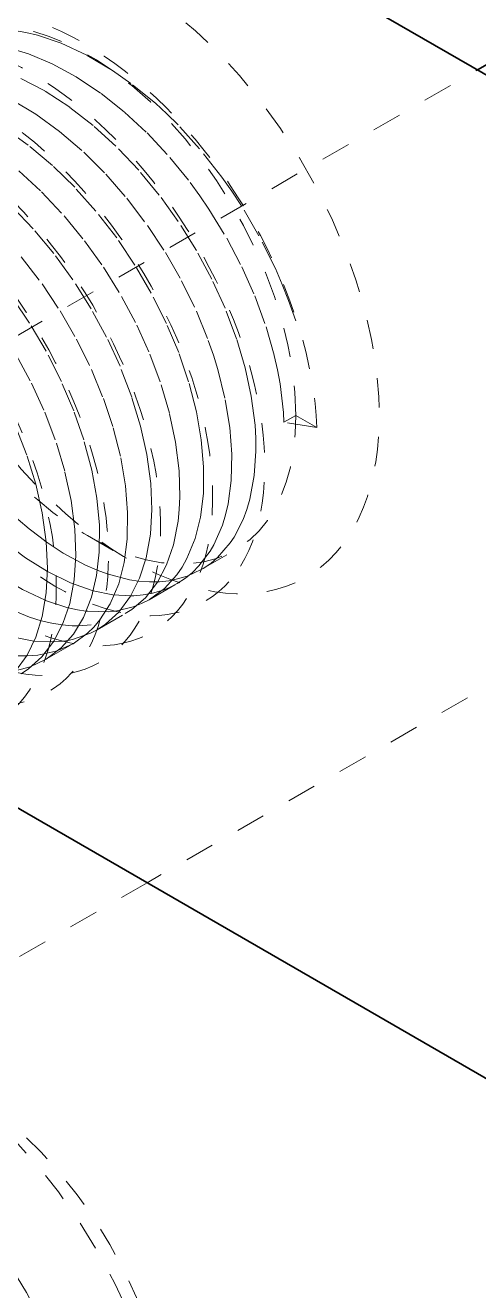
# Model space of a CAD drawing. Header units: millimetres. Extents: x -742 to 742, y -525 to 525.
# Drawn here: x 398.91 to 414.3, y 196.44 to 239.39 of the extents above; entities that cross this region are included whole.
import ezdxf

# ---------------------------------------------------------------- set-up
doc = ezdxf.new("R2010")
doc.units = ezdxf.units.MM
doc.linetypes.add('虚线', pattern=[2, 1, -1])
doc.layers.get('0').update_dxf_attribs({"lineweight": 35})
doc.layers.add('粗实线层', color=7, linetype='Continuous', lineweight=35)
doc.layers.add('虚线层', color=6, linetype='虚线', lineweight=18)

# ---------------------------------------------------------------- blocks, each defined once
blk = doc.blocks.new('*X14')
for p, q in [((-316.644, -14.033), (-224.72, -67.106)), ((-287.148, -31.063), (-271.377, -21.958)), ((-351.999, -27.68), (-260.075, -80.752))]:
    blk.add_line(p, q)
at = {"layer": '虚线层', "color": 7}
for p, q in [((-316.644, -48.092), (-287.148, -31.063)), ((-293.309, -42.786), (-293.717, -43.021)), ((-292.602, -43.194), (-293.309, -42.786)), ((-292.602, -43.194), (-293.717, -43.021)), ((-277.096, -46.373), (-298.359, -58.649)), ((-300.38, -46.868), (-298.966, -47.685)), ((-296.521, -48.022), (-295.38, -47.364)), ((-298.288, -49.043), (-297.333, -48.491)), ((-300.054, -50.062), (-299.101, -49.512)), ((-301.824, -51.084), (-300.871, -50.534)), ((-298.359, -58.649), (-306.643, -53.866)), ((-298.359, -58.649), (-309.623, -65.152)), ((-278.359, -70.196), (-298.359, -58.649))]:
    blk.add_line(p, q, dxfattribs=at)
for points in [[(-299.535, -31.085), (-300.4, -30.566), (-301.277, -30.156), (-302.079, -29.885), (-302.476, -29.789), (-302.861, -29.722), (-303.65, -29.669), (-304.363, -29.733), (-304.705, -29.808), (-305.03, -29.91), (-305.636, -30.191)], [(-303.221, -30.271), (-302.386, -30.512), (-301.578, -30.851), (-300.766, -31.293), (-299.917, -31.86), (-299.124, -32.49), (-298.356, -33.202), (-297.586, -34.029), (-296.899, -34.88), (-296.571, -35.33), (-296.262, -35.783), (-295.655, -36.776), (-295.143, -37.747), (-294.702, -38.734), (-294.321, -39.776), (-294.042, -40.758), (-293.933, -41.245), (-293.847, -41.718), (-293.734, -42.692), (-293.717, -43.021)], [(-295.402, -46.918), (-295.095, -46.317), (-294.971, -45.983), (-294.869, -45.633), (-294.721, -44.832), (-294.666, -44.001), (-294.671, -43.561), (-294.697, -43.115), (-294.822, -42.136), (-295.03, -41.172), (-295.322, -40.19), (-295.715, -39.148), (-296.165, -38.162), (-296.685, -37.192), (-297.3, -36.205), (-297.945, -35.309), (-298.641, -34.467), (-299.418, -33.65), (-300.189, -32.949), (-300.983, -32.329), (-301.832, -31.775), (-302.644, -31.348)], [(-302.946, -32.077), (-302.134, -32.565), (-301.331, -33.146), (-300.51, -33.851), (-299.76, -34.601), (-299.047, -35.419), (-298.348, -36.34), (-297.737, -37.263), (-297.187, -38.22), (-296.684, -39.251), (-296.281, -40.243), (-296.108, -40.742), (-295.958, -41.232), (-295.705, -42.255), (-295.55, -43.2), (-295.481, -44.104), (-295.502, -45.001), (-295.611, -45.791), (-295.698, -46.163), (-295.805, -46.51), (-296.096, -47.178), (-296.218, -47.389)], [(-293.313, -39.581), (-293.557, -38.889), (-293.774, -38.342), (-294.007, -37.806), (-294.564, -36.688), (-295.161, -35.669), (-295.486, -35.172), (-295.821, -34.697), (-296.577, -33.736), (-297.31, -32.927), (-297.692, -32.548), (-298.076, -32.195), (-298.906, -31.519), (-299.535, -31.085)], [(-298.288, -49.043), (-298.282, -49.039), (-297.77, -48.663), (-297.351, -48.202), (-297.167, -47.933), (-297.005, -47.645), (-296.725, -46.964), (-296.544, -46.235), (-296.449, -45.437), (-296.441, -44.533), (-296.522, -43.621), (-296.687, -42.671), (-296.951, -41.644), (-297.286, -40.655), (-297.701, -39.665), (-298.216, -38.637), (-298.774, -37.683), (-299.391, -36.765), (-300.097, -35.851), (-300.815, -35.042), (-301.572, -34.304), (-302.398, -33.612), (-303.202, -33.043)], [(-302.713, -34.487), (-301.945, -35.194), (-301.172, -36.017), (-300.479, -36.862), (-299.837, -37.761), (-299.225, -38.75), (-298.711, -39.721), (-298.267, -40.709), (-297.881, -41.752), (-297.595, -42.734), (-297.392, -43.695), (-297.272, -44.67), (-297.247, -45.552), (-297.267, -45.976), (-297.309, -46.379), (-297.465, -47.176), (-297.698, -47.855), (-298.009, -48.448), (-298.418, -48.973), (-298.881, -49.372), (-299.101, -49.512)], [(-300.054, -50.062), (-299.766, -49.873), (-299.315, -49.461), (-298.917, -48.923), (-298.615, -48.316), (-298.392, -47.625), (-298.248, -46.817), (-298.199, -45.983), (-298.237, -45.095), (-298.371, -44.114), (-298.585, -43.149), (-298.881, -42.164), (-299.277, -41.121), (-299.731, -40.135), (-300.257, -39.168), (-300.879, -38.185), (-301.529, -37.293), (-302.227, -36.454), (-303.004, -35.641)], [(-302.627, -37.402), (-301.924, -38.319), (-301.312, -39.241), (-300.76, -40.197), (-300.251, -41.227), (-299.842, -42.217), (-299.511, -43.205), (-299.252, -44.23), (-299.093, -45.178), (-299.02, -46.087), (-299.036, -46.988), (-299.137, -47.781), (-299.323, -48.504), (-299.607, -49.177), (-299.959, -49.728), (-300.164, -49.969), (-300.383, -50.183), (-300.871, -50.534)], [(-301.824, -51.084), (-301.782, -51.06), (-301.273, -50.675), (-300.858, -50.207), (-300.52, -49.645), (-300.248, -48.96), (-300.073, -48.226), (-299.982, -47.423), (-299.978, -46.513), (-300.063, -45.598), (-300.235, -44.646), (-300.508, -43.62), (-300.85, -42.631), (-301.269, -41.641), (-301.786, -40.612), (-302.347, -39.66), (-302.968, -38.745)], [(-302.799, -40.728), (-302.278, -41.696), (-301.828, -42.682), (-301.437, -43.725), (-301.148, -44.709), (-300.941, -45.673), (-300.814, -46.651), (-300.781, -47.536), (-300.835, -48.365), (-300.985, -49.166), (-301.214, -49.852), (-301.523, -50.453), (-301.928, -50.985), (-302.384, -51.39), (-302.636, -51.553)], [(-302.823, -51.472), (-302.428, -50.925), (-302.13, -50.311), (-301.914, -49.616), (-301.779, -48.805), (-301.737, -47.967), (-301.78, -47.075), (-301.918, -46.091), (-302.136, -45.123), (-302.437, -44.137), (-302.841, -43.096)], [(-304.474, -44.455), (-304.183, -44.813), (-303.453, -45.626), (-302.731, -46.319), (-302.36, -46.636), (-301.991, -46.925), (-301.782, -47.078)], [(-301.743, -48.086), (-302.488, -47.62), (-303.235, -47.054), (-303.814, -46.544)], [(-301.782, -47.078), (-301.203, -47.46), (-300.453, -47.865), (-300.078, -48.029), (-300.052, -48.04)], [(-296.521, -48.022), (-296.451, -47.981), (-296.2, -47.808), (-295.968, -47.612), (-295.535, -47.117), (-295.402, -46.918)], [(-296.218, -47.389), (-296.601, -47.898), (-296.82, -48.117), (-297.053, -48.308), (-297.333, -48.491)], [(-303.559, -48.089), (-303.338, -48.243), (-302.588, -48.699), (-301.821, -49.061)], [(-300.194, -48.737), (-300.224, -48.729), (-300.954, -48.473), (-301.737, -48.09), (-301.743, -48.086)], [(-300.052, -48.04), (-299.713, -48.164), (-298.958, -48.362), (-298.65, -48.409)], [(-297.5, -48.38), (-296.995, -48.243), (-296.521, -48.022)], [(-298.65, -48.409), (-298.272, -48.437), (-297.941, -48.433), (-297.625, -48.401), (-297.5, -48.38)], [(-297.333, -48.491), (-297.599, -48.627), (-297.816, -48.715)], [(-298.904, -48.909), (-299.518, -48.874), (-300.194, -48.737)], [(-297.816, -48.715), (-298.179, -48.821), (-298.491, -48.878), (-298.809, -48.906), (-298.904, -48.909)], [(-301.951, -49.759), (-302.347, -49.636), (-303.086, -49.329), (-303.464, -49.134), (-303.514, -49.106)], [(-301.821, -49.061), (-301.806, -49.067), (-301.078, -49.306), (-300.72, -49.385), (-300.433, -49.429)], [(-299.436, -49.427), (-298.832, -49.287), (-298.548, -49.176), (-298.288, -49.043)], [(-300.679, -49.93), (-300.903, -49.927), (-301.246, -49.899), (-301.591, -49.843), (-301.951, -49.759)], [(-300.433, -49.429), (-300.374, -49.435), (-299.671, -49.451), (-299.436, -49.427)], [(-303.583, -50.082), (-303.293, -50.191), (-302.934, -50.303), (-302.197, -50.451)], [(-301.045, -50.423), (-300.891, -50.391), (-300.283, -50.182), (-300.054, -50.062)], [(-300.253, -49.898), (-300.679, -49.93)], [(-302.197, -50.451), (-302.193, -50.451), (-301.521, -50.477), (-301.198, -50.448), (-301.045, -50.423)], [(-300.871, -50.534), (-300.902, -50.552), (-301.386, -50.769)], [(-302.429, -50.949), (-302.752, -50.942), (-303.446, -50.846), (-303.727, -50.778)], [(-302.789, -51.44), (-302.33, -51.316), (-301.824, -51.084)], [(-301.386, -50.769), (-301.456, -50.792), (-302.064, -50.924), (-302.429, -50.949)]]:
    blk.add_lwpolyline(points, dxfattribs=at)
for centre, major_axis, start_param, end_param in [((-298.966, -37.887), (-6, 10.392), 1.714002, 7.784951), ((-300.38, -38.703), (-5, 8.66), 5.37802, 10.210176), ((-300.38, -38.703), (-5, 8.66), 3.926991, 5.37802)]:
    blk.add_ellipse(centre, major_axis=major_axis, ratio=0.57735, start_param=start_param, end_param=end_param, dxfattribs=at)
for centre, major_axis in [((-306.037, -74.629), (-6, 10.392)), ((-304.623, -73.812), (-5, 8.66))]:
    blk.add_ellipse(centre, major_axis=major_axis, ratio=0.57735, dxfattribs=at)
for points, knots in [([(-292.602, -43.194), (-292.67, -41.059), (-293.438, -38.557), (-296.06, -33.943), (-297.878, -31.9), (-301.745, -29.28), (-303.739, -28.741), (-306.985, -29.464), (-308.191, -30.717), (-309.262, -34.462), (-309.113, -36.899), (-307.541, -41.833), (-306.144, -44.257), (-302.783, -47.953), (-300.87, -49.171), (-297.467, -49.822), (-296.03, -49.247), (-295.19, -47.905)], [0, 0, 0, 0, 771.117386, 771.117386, 1542.234772, 1542.234772, 2313.352158, 2313.352158, 3084.469544, 3084.469544, 3855.586931, 3855.586931, 4626.704317, 4626.704317, 5397.821703, 5397.821703, 6168.939089, 6168.939089, 6168.939089, 6168.939089]), ([(-295.19, -47.905), (-294.351, -46.562), (-294.141, -44.5), (-295.096, -39.867), (-296.252, -37.367), (-299.43, -33.135), (-301.408, -31.468), (-305.288, -29.793), (-307.134, -29.811), (-309.844, -31.568), (-310.67, -33.283), (-310.924, -37.633), (-310.35, -40.206), (-308.089, -45.015), (-306.436, -47.181), (-302.858, -50.083), (-300.988, -50.779), (-299.466, -50.571)], [0, 0, 0, 0, 770.187451, 770.187451, 1540.374902, 1540.374902, 2310.562352, 2310.562352, 3080.749803, 3080.749803, 3850.937254, 3850.937254, 4621.124705, 4621.124705, 5391.312155, 5391.312155, 6161.499606, 6161.499606, 6161.499606, 6161.499606]), ([(-299.466, -50.571), (-297.943, -50.363), (-296.824, -49.26), (-295.91, -45.775), (-296.133, -43.444), (-297.869, -38.668), (-299.359, -36.295), (-302.946, -32.655), (-304.992, -31.444), (-308.705, -30.799), (-310.318, -31.375), (-312.369, -34.085), (-312.777, -36.181), (-312.209, -40.931), (-311.242, -43.518), (-308.406, -47.974), (-306.583, -49.777), (-304.772, -50.765)], [0, 0, 0, 0, 767.417491, 767.417491, 1534.834982, 1534.834982, 2302.252473, 2302.252473, 3069.669963, 3069.669963, 3837.087454, 3837.087454, 4604.504945, 4604.504945, 5371.922436, 5371.922436, 6139.339927, 6139.339927, 6139.339927, 6139.339927]), ([(-304.772, -50.765), (-302.96, -51.753), (-301.225, -51.892), (-298.701, -50.436), (-297.953, -48.862), (-297.852, -44.743), (-298.502, -42.259), (-300.942, -37.575), (-302.699, -35.444), (-306.528, -32.575), (-308.547, -31.881), (-311.92, -32.3), (-313.227, -33.408), (-314.525, -36.945), (-314.5, -39.323), (-313.142, -44.248), (-311.834, -46.723), (-310.198, -48.672)], [0, 0, 0, 0, 765.680005, 765.680005, 1531.360009, 1531.360009, 2297.040014, 2297.040014, 3062.720018, 3062.720018, 3828.400023, 3828.400023, 4594.080028, 4594.080028, 5359.760032, 5359.760032, 6125.440037, 6125.440037, 6125.440037, 6125.440037]), ([(-310.198, -48.672), (-308.563, -50.621), (-306.658, -51.978), (-303.182, -52.93), (-301.666, -52.511), (-299.785, -50.087), (-299.451, -48.119), (-300.174, -43.569), (-301.223, -41.054), (-304.256, -36.691), (-306.197, -34.907), (-310.092, -32.951), (-311.989, -32.808), (-314.867, -34.275), (-315.807, -35.865), (-316.297, -40.061), (-315.844, -42.605), (-314.805, -45.042)], [0, 0, 0, 0, 766.453584, 766.453584, 1532.907168, 1532.907168, 2299.360752, 2299.360752, 3065.814336, 3065.814336, 3832.26792, 3832.26792, 4598.721504, 4598.721504, 5365.175088, 5365.175088, 6131.628672, 6131.628672, 6131.628672, 6131.628672]), ([(-314.805, -45.042), (-313.767, -47.479), (-312.181, -49.727), (-308.647, -52.872), (-306.753, -53.722), (-303.592, -53.612), (-302.374, -52.655), (-301.234, -49.384), (-301.333, -47.119), (-302.852, -42.36), (-304.252, -39.938), (-307.738, -36.109), (-309.774, -34.76), (-313.553, -33.814), (-315.242, -34.232), (-317.492, -36.68), (-318.023, -38.672), (-317.855, -41.005)], [0, 0, 0, 0, 769.576157, 769.576157, 1539.152315, 1539.152315, 2308.728472, 2308.728472, 3078.304629, 3078.304629, 3847.880786, 3847.880786, 4617.456944, 4617.456944, 5387.033101, 5387.033101, 6156.609258, 6156.609258, 6156.609258, 6156.609258])]:
    blk.add_open_spline(points, degree=3, knots=knots, dxfattribs=at)
blk = doc.blocks.new('*X15')
blk.add_line((-351.999, -27.68), (-260.075, -80.752))
at = {"layer": '虚线层', "color": 7}
for centre, major_axis in [((-306.037, -74.629), (-6, 10.392)), ((-307.451, -75.445), (-5, 8.66))]:
    blk.add_ellipse(centre, major_axis=major_axis, ratio=0.57735, dxfattribs=at)
blk = doc.blocks.new('*X13')
at = {"color": 0, "linetype": 'ByBlock'}
for name in ['*X14', '*X15']:
    blk.add_blockref(name, (0, 0), dxfattribs=at)

msp = doc.modelspace()

# ---------------------------------------------------------------- block references
at = {"layer": '粗实线层'}
msp.add_blockref('*X13', (701.402, 268.935), dxfattribs=at)

doc.saveas('drawing.dxf')
